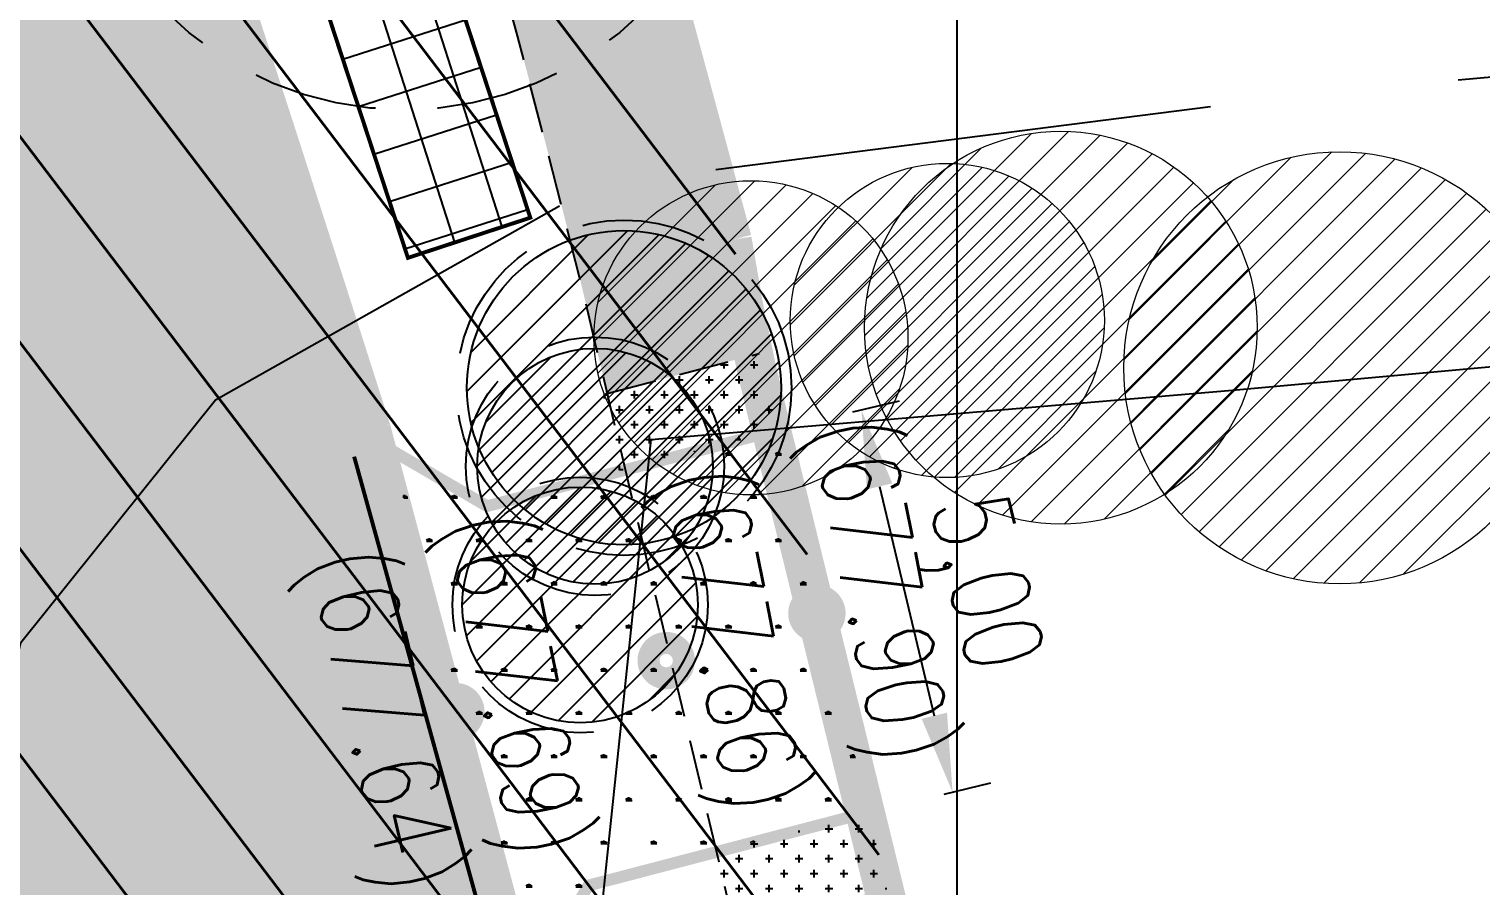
# Model space of a CAD drawing. Extents: x 352140 to 354978, y 6304672 to 6307963.
# Drawn here: x 352288.18 to 352306.67, y 6305855.02 to 6305865.93 of the extents above; entities that cross this region are included whole.
import ezdxf

# ---------------------------------------------------------------- set-up
doc = ezdxf.new("R2010")
doc.units = 0
for name, pattern in [('CENTER', [50.800000000000004, 31.75, -6.35, 6.35, -6.35]), ('CONTINUOS', [0]), ('DASHDOT', [1, 0.5, -0.25, 0, -0.25]), ('DASHED', [19.049999999999997, 12.7, -6.35]), ('HIDDEN', [9.524999999999999, 6.35, -3.175])]:
    doc.linetypes.add(name, pattern=pattern)
doc.layers.get('0').update_dxf_attribs({"linetype": 'CONTINUOUS'})
for name, color, linetype in [('00-S2_ALL AREA APORTANTES', 150, 'CONTINUOUS'), ('00_S2_All ext_Zanja', 150, 'CONTINUOUS'), ('01_Dem Ext_Transl_niv.anillo', 130, 'CONTINUOUS'), ('02_Geo ext_Acotamiento', 7, 'CONTINUOUS'), ('02_Geo ext_Eje', 4, 'CONTINUOUS'), ('03_Pav ext_HCV', 34, 'CONTINUOUS'), ('03_Pav ext_Vereda HC', 42, 'CONTINUOUS'), ('03_Pav proy_Solera Tipo A', 1, 'CONTINUOUS'), ('03_S2_Pav ext_Borde vereda', 7, 'CONTINUOUS'), ('03_S3_Pav ext_Cota', 2, 'CONTINUOUS'), ('1-CAMINO DE TIERRA', 252, 'HIDDEN'), ('1-CERCO', 252, 'CERCO_LINE'), ('1-coordenadas', 8, 'CONTINUOUS')]:
    doc.layers.add(name, color=color, linetype=linetype)
doc.layers.add('0_ASD_LINEA OFICIAL', color=253, linetype='DASHDOT', lineweight=20)
doc.layers.add('0_ASD_TOPOGRAFIA_ELEMENTOS', color=7, linetype='CONTINUOS', lineweight=5, true_color=0xbdbdbd)
doc.styles.add('JPG_2MM', font='simplex.shx', dxfattribs={"height": 1})
doc.styles.add('ROMANS', font='romans.shx', dxfattribs={"width": 0.75})
doc.linetypes.add('CERCO_LINE', pattern='A,0.5,-0.2,[" X ",Standard,S=0.1,R=0,X=-0.1,Y=-0.05],-0.25', length=0.95)
doc.dimstyles.new('Principal', dxfattribs={"dimscale": 0, "dimtxt": 2, "dimasz": 2, "dimexe": 1, "dimexo": 1, "dimtad": 1, "dimrnd": 0.05, "dimzin": 1, "dimtxsty": 'ROMANS', "dimcen": 2.5, "dimclrt": 2, "dimaunit": 2, "dimadec": 0, "dimazin": 0, "dimtfac": 1, "dimtmove": 0, "dimatfit": 3, "dimfxl": 1, "dimfxlon": 1, "dimarcsym": 0})
pattern_1 = [(127.2451660467093, (0, 0), (-1.263734244477452, -0.9607975902004564), [])]
pattern_2 = [(359.9999999994121, (0, 0), (0.3175000000056422, 0.5499261309017425), [0.079375, -0.555625]), (90, (0.0396875, -4.071855352894005e-13), (-0.3174999999943578, 0.5499261309082575), [0.0396875, -1.06016476181]), (90, (0.049609375, -5.089819191117507e-13), (-0.3174999999943578, 0.5499261309082575), [0.03175, -1.06810226181]), (90, (0.029765625, -3.053891514670504e-13), (-0.3174999999943578, 0.5499261309082575), [0.03175, -1.06810226181]), (59.99999999941215, (0.05953125000000001, -6.107783029341008e-13), (-0.3174999995629745, 0.5499261311573168), [0.0254, -0.6096]), (119.9999999994121, (0.01984375, -2.035927676447003e-13), (-0.6349999995686166, 2.555744082988348e-10), [0.0254, -0.6095999999999999])]
pattern_3 = [(0, (0, 0), (0.15875, 0.3175), [0, -0.3175])]

# ---------------------------------------------------------------- blocks, each defined once
blk = doc.blocks.new('COORDENADAS')
at = {"layer": '1-coordenadas'}
blk.add_line((120, -900.625), (120, -0.625), dxfattribs=at)
blk = doc.blocks.new('*D1180')
at = {"layer": '02_Geo ext_Acotamiento', "color": 0, "lineweight": -2, "transparency": 16777216}
for p, q in [((352298.6712883925, 6305861.05778446), (352299.2646287058, 6305861.199372852)), ((352299.0103963045, 6305860.110627756), (352299.7070166315, 6305857.191370621)), ((352299.8321329551, 6305856.19314925), (352300.4254732684, 6305856.334737642))]:
    blk.add_line(p, q, dxfattribs=at)
at = {"layer": '02_Geo ext_Acotamiento', "color": 0, "transparency": 16777216}
for points in [[(352299.1725111443, 6305860.149313108), (352298.8482814648, 6305860.071942402), (352298.7782841867, 6305861.083316794)], [(352299.8691314713, 6305857.230055974), (352299.5449017917, 6305857.152685268), (352299.9391287493, 6305856.218681583)]]:
    blk.add_solid(points, dxfattribs=at)
at = {"layer": '02_Geo ext_Acotamiento', "color": 2, "transparency": 16777216, "insert": (352300.2416533621, 6305858.8616962), "char_height": 1, "attachment_point": 5, "rotation": 283.42145290846963, "style": 'ROMANS'}
blk.add_mtext('5,00', dxfattribs=at)
blk = doc.blocks.new('A$C27410629')
at = {"true_color": 0x136734, "transparency": 33554559}
h = blk.add_hatch(dxfattribs=at)
h.set_pattern_fill('ANSI31', color=116, scale=0.5)
h.set_pattern_definition([(45, (-8759.562515186517, -519.1035735587502), (-1.122532015133644, 1.122532015133644), [])])
h.paths.add_polyline_path([(137.5068959888558, 1252.464406617455, 0.1176268807227723), (109.8147584422568, 1254.193915082657, 0.06692451075002814), (94.44469839795602, 1249.334472017372, 0.3153492887079504), (64.30173641118381, 1196.270282113329, 0.02268268711599586), (65.7292635223912, 1185.310127003227), (112.3603922077091, 1218.953454515778), (153.4782689701005, 1161.962272479494), (172.1053089193083, 1139.480769404351), (187.9579650288579, 1141.807885415954), (193.565073162812, 1120.465553675225), (224.197974734232, 1050.129297271156), (250.6203797236194, 989.4787086543838), (268.1526288855184, 972.7353945672494, 7.254700715645028e-06), (291.4898137452492, 983.2987389690225), (238.1945199318034, 1105.633967029937), (205.2934048173047, 1181.112163638985), (177.0531538182076, 1197.651557407602)])
at = {"layer": '0_ASD_LINEA OFICIAL', "ltscale": 8}
for points in [[(76.7953272922519, 1069.871826448478, 0.5, 0.5, 0.008260282951669902), (73.75120944769878, 1083.84613889671, 0.5, 0.5, 0.02844360343618716), (70.02322302448738, 1095.123899362329, 0.5, 0.5, -0.01256414860962356), (61.85169162339338, 1118.103795091622, 0.5, 0.5, -4.818861119802034e-05), (57.16621416757698, 1131.528602737148, 0.5, 0.5, -0.0136636635266434), (47.35306737102655, 1157.144811785064, 0.5, 0.5, -0.05826520656828901), (39.5238239384571, 1192.667044975913, 0.5, 0.5, 0), (39.52382393476162, 1192.667044975795, 0.5, 0.5, -0.003961724196727663), (39.30971049536311, 1195.102375908729, 0.5, 0.5, -0.2741006311764708), (74.41974673312143, 1266.696226243977, 0.5, 0.5, 0), (74.41974673312143, 1266.696226243977, 0.5, 0.5, -0.1176347053763299), (110.9320621097566, 1279.578054116107, 0.5, 0.5, -0.1054479127376658), (145.7934265161566, 1276.066786170079, 0.5, 0.5, -0.04227284655680764), (159.0130519136401, 1270.583866395673, 0.5, 0.5, 0), (184.10035183937, 1256.740404939204, 0.5, 0.5, 0.01893733475849715), (195.808663727601, 1250.818771916636, 0.5, 0.5, -0.01147472138864261), (213.8720052116551, 1241.444718308924, 0.5, 0.5, 0.04962077657042385), (224.067825478156, 1237.140783889462, 0.5, 0.5, 0), (224.0678254780942, 1237.140783889882, 0.5, 0.5, 0), (224.0678254781378, 1237.140783889459, 0.5, 0.5, 0.08893158875618948), (244.7299903754392, 1234.105212128939, 0.5, 0.5, 0.01937286437110759), (253.1142150382038, 1234.676184867732, 0.5, 0.5, 0.02338769991160948), (286.0191263138258, 1240.57846385429, 0.5, 0.5, 0.02981475030709136), (329.8275544899516, 1253.395882122717, 0.5, 0.5, 0.005373472105566591)], [(105.3969465088849, 1035.562361611197, 0.5, 0.5, 0.02907839639481551), (96.49739032833118, 1087.586790840495, 0.5, 0.5, 0), (93.67239595213323, 1099.099954622301, 0.5, 0.5, -0.02489181545741437), (93.1686848455247, 1101.536063994684, 0.5, 0.5, 0.02800017550214639), (85.58360530758229, 1125.976145468789, 0.5, 0.5, 0), (80.53034666677559, 1140.452970316577, 0.5, 0.5, -0.01403462392197003), (70.93430501161492, 1165.446933883542, 0.5, 0.5, -0.04113116294258884), (65.72926351752159, 1185.310126999917, 0.5, 0.5, -0.02268268711599493), (64.30173641118381, 1196.270282113328, 0.5, 0.5, -0.3153492887079679), (94.44469839795784, 1249.334472017374, 0.5, 0.5, -0.06692451075014695), (109.8147584422877, 1254.193915082663, 0.5, 0.5, -0.1176268807226383), (137.5068959888558, 1252.464406617455, 0.5, 0.5, -0.04427558294686633), (147.2508640152264, 1248.520743937503, 0.5, 0.5, 0), (172.0219517330806, 1234.851772024538, 0.5, 0.5, 0.01750675280627598), (184.8220180485951, 1228.362281347178, 0.5, 0.5, -0.01158997276834812), (202.0240396122099, 1219.429553328131, 0.5, 0.5, 0.08945083964984361), (234.6303973079339, 1209.248334625051, 0.5, 0.5, 0.02074857105791634), (245.5796070346114, 1209.119370963424, 0.5, 0.5, 0.0292650525021234), (260.9574949201233, 1210.479643781589, 0.5, 0.5, 0.01455169345075628), (283.5421609954101, 1214.484549576147, 0.5, 0.5, 0.03211360147220694), (329.8150799274445, 1226.935406510711, 0.5, 0.5, 0.007917335729782708)]]:
    blk.add_lwpolyline(points, format="xyseb", dxfattribs=at)

msp = doc.modelspace()

# ---------------------------------------------------------------- hatches: boundary and pattern name
at = {"layer": '00-S2_ALL AREA APORTANTES', "linetype": 'DASHED', "lineweight": 40, "ltscale": 0.25}
h = msp.add_hatch(dxfattribs=at)
h.set_pattern_fill('ANSI31', color=150, scale=0.5, angle=82.24516604670926)
h.set_pattern_definition(pattern_1)
h.paths.add_polyline_path([(352289.5467381984, 6305887.6883738), (352287.231017382, 6305894.322566015), (352275.4293273319, 6305890.20308644), (352277.7890766763, 6305883.442759109, -0.006737797126807106), (352285.933185844, 6305859.07154804), (352287.2692446586, 6305854.094689111), (352298.4629111741, 6305857.670214904), (352297.1318183495, 6305863.24829248, 0.02800020001931474)])
h = msp.add_hatch(dxfattribs=at)
h.set_pattern_fill('ANSI31', color=150, scale=0.5, angle=82.24516604670926)
h.set_pattern_definition(pattern_1)
h.paths.add_polyline_path([(352300.4605238149, 6305849.299019394), (352298.4629111741, 6305857.670214904), (352287.2692446586, 6305854.094689111), (352289.2810960021, 6305846.600482859, -0.01709221529906267), (352295.0884123106, 6305816.907855188), (352306.3807942825, 6305819.117799884, 0.01693529465942376)])
at = {"layer": '00_S2_All ext_Zanja'}
h = msp.add_hatch(dxfattribs=at)
h.set_pattern_fill('ANSI37', color=256, scale=0.2, angle=-117.2427793205547)
h.set_pattern_definition([(287.757220679445, (352283.662496302, 6305892.159665971), (0.6047469310102295, 0.1936650444290574), []), (17.75722067944522, (352283.662496302, 6305892.159665971), (-0.1936650444290573, 0.6047469310102295), [])])
h.paths.add_polyline_path([(352294.5617321421, 6305863.530556956), (352293.0033950685, 6305863.019493783), (352286.2723191388, 6305883.543933285), (352287.8306562123, 6305884.054996453)])
at = {"layer": '01_Dem Ext_Transl_niv.anillo'}
h = msp.add_hatch(dxfattribs=at)
h.set_pattern_fill('ANSI31', color=256, scale=0.1)
h.set_pattern_definition([(45, (345992.9803788742, 6304121.613910072), (-0.2245064030267289, 0.2245064030267289), [])])
edge = h.paths.add_edge_path()
edge.add_arc((352295.7545962151, 6305861.366086386), 2, 0, 360)
h = msp.add_hatch(dxfattribs=at)
h.set_pattern_fill('ANSI31', color=256, scale=0.1)
h.set_pattern_definition([(45, (345992.6112256701, 6304120.614859671), (-0.2245064030267289, 0.2245064030267289), [])])
edge = h.paths.add_edge_path()
edge.add_arc((352295.3854430109, 6305860.367035985), 1.5, 0, 360)
h = msp.add_hatch(dxfattribs=at)
h.set_pattern_fill('ANSI31', color=256, scale=0.1)
h.set_pattern_definition([(45, (345992.4214141924, 6304118.849681832), (-0.2245064030267289, 0.2245064030267289), [])])
edge = h.paths.add_edge_path()
edge.add_arc((352295.1956315332, 6305858.601858146), 1.5, 0, 360)
at = {"layer": '03_Pav ext_HCV'}
h = msp.add_hatch(dxfattribs=at)
h.set_pattern_fill('SWAMP', color=256, scale=0.025, angle=-5.87842838446813e-10, style=0)
h.set_pattern_definition(pattern_2)
edge = h.paths.add_edge_path()
edge.add_arc((352255.6514188262, 6305960.768561013), 0.599999999815614, 191.9514691496421, 355.64546403772914, ccw=False)
edge.add_arc((352299.0099265395, 6305969.946318371), 44.91919923955465, 191.6658296358077, 191.9514692419105, ccw=False)
edge.add_line((352255.0185973321, 6305960.863509616), (352248.081969223, 6305960.934174656))
edge.add_arc((352299.0099402692, 6305969.946321257), 51.71921326964939, 188.0125546043461, 190.0350986097179, ccw=False)
edge.add_line((352247.7956332604, 6305962.737175757), (352247.5933790787, 6305962.739245436))
edge.add_arc((352299.0099400224, 6305969.946321218), 51.91921301986801, 187.9791811746272, 192.0602721956314)
edge.add_arc((352199.3402524834, 6305948.651266193), 50.00000000039631, 5.603786495054521, 12.060272197908205, ccw=False)
edge.add_arc((352392.3306048812, 6305968.564464315), 144.0158244128988, 185.9908039763554, 195.0562448022858)
edge.add_arc((352250.3616441584, 6305930.374585824), 2.999999999990829, -16.830452786371893, 15.056244805261883, ccw=False)
edge.add_line((352253.2331413829, 6305929.505964106), (352252.1730538667, 6305926.001517582))
edge.add_arc((352255.0445510914, 6305925.132895864), 3.000000000078503, 163.1695472165251, 198.1695471278938)
edge.add_line((352252.1941373186, 6305924.197405979), (352253.6743436066, 6305919.687255245))
edge.add_arc((352724.8274718164, 6306085.563654833), 499.5000001621212, 199.395368407941, 202.5348664857197)
edge.add_line((352263.4660523044, 6305894.132490316), (352270.4835561002, 6305874.028396281))
edge.add_line((352270.4835561002, 6305874.028396281), (352273.2707851611, 6305865.934655451))
edge.add_arc((352276.1073052185, 6305866.911463493), 2.999999997625722, 199.0020922092213, 234.0030550664058)
edge.add_line((352274.3440788782, 6305864.484318491), (352276.8060087542, 6305862.695759085))
edge.add_arc((352275.0427147998, 6305860.268663202), 2.999999998861598, 17.976358873421987, 54.00145895205287, ccw=False)
edge.add_arc((351377.62995625, 6305569.090905882), 946.4692075335428, 17.705959740508376, 17.976358882171894, ccw=False)
edge.add_arc((357281.0140933145, 6307189.909914849), 5176.320896709785, 194.9225132431592, 195.0618194246107)
edge.add_arc((351852.5182094521, 6305745.765267482), 441.2561193208333, 9.340975593544385, 12.967921437104394, ccw=False)
edge.add_line((352287.9232248081, 6305817.385344562), (352288.2932955506, 6305814.23131831))
edge.add_line((352288.2932955505, 6305814.23131831), (352288.556189446, 6305811.159070406))
edge.add_line((352288.556189446, 6305811.159070406), (352288.6828133637, 6305808.103275038))
edge.add_line((352288.6828133636, 6305808.103275038), (352288.6807285153, 6305805.12398981))
edge.add_line((352288.6807285153, 6305805.12398981), (352288.6092793708, 6305802.155500177))
edge.add_line((352288.6092793709, 6305802.155500177), (352288.5385588186, 6305799.226877157))
edge.add_line((352288.5385588185, 6305799.226877157), (352288.5361089172, 6305796.285459767))
edge.add_line((352288.5361089172, 6305796.285459767), (352288.6606066756, 6305793.322802561))
edge.add_line((352288.6606066757, 6305793.322802561), (352288.9776214956, 6305790.356590182))
edge.add_line((352288.9776214956, 6305790.356590182), (352289.2667194252, 6305787.391679982))
edge.add_arc((351857.8604374729, 6305746.823325542), 433.3095561949214, 3.2255215721556283, 5.372151809320712, ccw=False)
edge.add_line((352290.4835447785, 6305771.204025184), (352291.5073636008, 6305753.03225037))
edge.add_line((352291.5073636008, 6305753.03225037), (352291.7070469219, 6305753.04350076))
edge.add_line((352291.7070469219, 6305753.04350076), (352291.6057934174, 6305754.84065065))
edge.add_line((352291.6057934174, 6305754.84065065), (352297.8958611807, 6305755.195040347))
edge.add_line((352297.8958611807, 6305755.195040347), (352296.9732527153, 6305771.569662839))
edge.add_arc((351858.011277849, 6305746.838039265), 439.658126938678, 3.224701051998732, 6.060573711160266)
edge.add_arc((352297.2009027639, 6305793.468227534), 1.999999999945699, 6.0606032980845725, 186.0606032980846, ccw=False)
edge.add_arc((351858.0066100705, 6305746.837588159), 443.6628162556967, 3.2174491819467903, 6.060568264745598, ccw=False)
edge.add_line((352300.970088474, 6305771.738418037), (352301.889529958, 6305755.420048267))
edge.add_line((352301.889529958, 6305755.420048267), (352309.1779688022, 6305755.830687346))
edge.add_line((352309.1779688022, 6305755.830687346), (352309.2792270561, 6305754.033537723))
edge.add_line((352309.2792270561, 6305754.033537723), (352309.4789103771, 6305754.044788113))
edge.add_line((352309.4789103771, 6305754.044788113), (352308.4582130164, 6305772.160307639))
edge.add_arc((351858.026905306, 6305746.839206588), 451.1424621161254, 3.217509190957019, 7.539579774229185)
edge.add_line((352305.2689961692, 6305806.03408208), (352304.7455512949, 6305808.988031756))
edge.add_line((352304.7455512949, 6305808.988031756), (352304.1808837735, 6305811.933175369))
edge.add_line((352304.1808837735, 6305811.933175369), (352303.5401878046, 6305814.857373458))
edge.add_line((352303.5401878046, 6305814.857373458), (352302.8274122161, 6305817.755858347))
edge.add_line((352302.8274122161, 6305817.755858347), (352302.075551627, 6305820.640550791))
edge.add_line((352302.075551627, 6305820.640550791), (352301.3220615624, 6305823.531676728))
edge.add_line((352301.3220615624, 6305823.531676728), (352300.6043908857, 6305826.44999525))
edge.add_line((352300.6043908857, 6305826.44999525), (352299.9559355062, 6305829.407400539))
edge.add_line((352299.9559355062, 6305829.407400539), (352299.3837902197, 6305832.388950938))
edge.add_line((352299.3837902198, 6305832.388950938), (352298.8768079829, 6305835.332522813))
edge.add_arc((351856.2238069345, 6305746.557349243), 451.4672864997702, 11.3403685631499, 13.00836214571421)
edge.add_arc((357281.0141064764, 6307189.90991859), 5162.32091039141, 194.9999834352568, 195.0646242227706, ccw=False)
edge.add_arc((357281.0140933443, 6307189.909914741), 5162.320896710597, 194.9187546239438, 194.9999834317184, ccw=False)
edge.add_arc((351377.6299613106, 6305569.090907512), 960.4692022168862, 17.68558151632977, 18.02844618382028)
edge.add_line((352290.9429864215, 6305866.345691443), (352286.5571026578, 6305879.564286219))
edge.add_line((352286.5571026577, 6305879.564286219), (352285.089030816, 6305883.770091476))
edge.add_arc((352287.921436428, 6305884.758766574), 3.00000000000159, 164.2426501821883, 199.2419723032852, ccw=False)
edge.add_line((352285.0341752024, 6305885.573458304), (352285.9408526945, 6305888.786570912))
edge.add_arc((352283.0535914148, 6305889.60126246), 3.000000002455213, 344.2426538189762, 379.2411689964759)
edge.add_line((352285.8860108904, 6305890.589897847), (352282.1573449449, 6305901.27196557))
edge.add_arc((352724.8274525011, 6306085.563652018), 479.4999998099783, 199.395368406686, 202.6028577441358, ccw=False)
edge.add_arc((352393.2912200603, 6305968.810549641), 128.006675327017, 193.016727209686, 199.3823276590643, ccw=False)
edge.add_line((352268.5737594662, 6305939.97890121), (352268.0511918454, 6305942.428266004))
edge.add_arc((352265.117222249, 6305941.802308811), 2.999999999947059, 12.04339099301802, 47.04339098477581)
edge.add_line((352267.161555146, 6305943.99791875), (352264.8998369973, 6305946.103817322))
edge.add_arc((352266.9387829881, 6305948.304430703), 3.000000000202452, 189.0152663069359, 227.1838055316551, ccw=False)
edge.add_arc((352397.7490099663, 6305969.233422893), 135.4739126586583, 186.6172443952364, 189.0883468522246, ccw=False)
edge.add_arc((352283.0444826448, 6305955.925683667), 19.99999999932083, 179.0500227967767, 186.6144373405826, ccw=False)
edge.add_arc((352329.3286668209, 6305955.158210921), 66.29054675840784, 173.5738066357326, 179.0500227988331, ccw=False)
edge.add_line((352263.4546331051, 6305962.577663161), (352263.2536023675, 6305962.579711155))
edge.add_arc((352329.3286647912, 6305955.158211122), 66.49054471909311, 173.5914414723838, 175.1486086872951)
edge.add_line((352263.076328847, 6305960.781423635), (352256.2565885358, 6305960.850897912))
edge.add_arc((352287.8820255478, 6305959.080068656), 31.67497596615481, 176.7951366368892, 177.026829017293)
h = msp.add_hatch(dxfattribs=at)
h.set_pattern_fill('SWAMP', color=150, scale=0.025, angle=-5.87842838446813e-10, style=0)
h.set_pattern_definition(pattern_2)
h.paths.add_polyline_path([(352297.7093162675, 6305860.828229711), (352295.7014146195, 6305860.301885744), (352296.8930722115, 6305855.445327748), (352298.87016083, 6305855.963594501)])
edge = h.paths.add_edge_path()
edge.add_line((352295.7014146195, 6305860.301885744), (352294.0112264656, 6305859.858826025))
edge.add_line((352294.0112264656, 6305859.858826025), (352292.7891943346, 6305860.572273232))
edge.add_arc((354503.7768430535, 6306446.761965094), 2287.375075852841, 194.8489574093516, 195.0244125428547)
edge.add_line((352294.5946292574, 6305853.804391671), (352295.3035193866, 6305855.033644129))
edge.add_line((352295.3035193866, 6305855.033644129), (352296.8930722115, 6305855.445327748))
edge.add_line((352296.8930722115, 6305855.445327748), (352295.7014146195, 6305860.301885744))
at = {"layer": '03_Pav ext_Vereda HC'}
h = msp.add_hatch(dxfattribs=at)
h.set_pattern_fill('DOTS', color=256, scale=0.2, style=0)
h.set_pattern_definition(pattern_3)
h.paths.add_polyline_path([(352245.1216007715, 6305966.76463357, -0.2964703205968859), (352293.7797452058, 6306034.07395839, -0.01723014785189112), (352299.1708794312, 6306035.970828445), (352298.6173009273, 6306037.898180557, 0.01746017053733891), (352293.034131333, 6306035.929969454, 0.3317039233778294), (352243.2728629675, 6305956.814607169, 0.0258747299126971), (352245.2972159379, 6305941.43279373), (352247.2497048021, 6305941.873315169, -0.02574176031498759), (352245.2666067368, 6305956.972676086, -0.01902970473064695), (352245.0286123421, 6305962.76537331), (352247.1838539973, 6305962.743417364), (352247.0992895659, 6305963.420647291, -0.0159708630291212), (352246.7885979969, 6305966.747651482)])
h.paths.add_polyline_path([(352253.202718854, 6305919.521212802, -0.02729507120653021), (352248.6794498394, 6305935.021355581), (352246.7287635027, 6305934.579765432, 0.0273175393884115), (352251.3162198428, 6305918.857043033, 0.01366366352325792), (352261.1293666402, 6305893.240833984), (352268.1121753161, 6305873.236136256, 0.0174149292547119), (352273.9824393388, 6305856.846020706, -0.04065829881598112), (352278.5406824907, 6305841.981882771, -0.002815204870514257), (352279.5853923202, 6305837.240456396), (352281.5467707088, 6305837.63258653, 0.002827696168354524), (352280.4927458571, 6305842.41718357, 0.04061447099041689), (352275.8445983889, 6305857.575730287, -0.01745248582009506), (352270.0092754966, 6305873.869957016), (352262.9987199025, 6305893.954145496, -0.01369231240421081)])
h = msp.add_hatch(dxfattribs=at)
h.set_pattern_fill('DOTS', color=256, scale=0.2)
h.set_pattern_definition(pattern_3)
h.paths.add_polyline_path([(352308.8709641562, 6305801.474383838), (352306.8887746775, 6305801.206663442, -0.002312392251556453), (352307.3724514893, 6305797.052479996, -0.001501694242949042), (352307.6659697033, 6305794.352379392), (352309.6563880978, 6305794.548428529, 0.001509508916771299), (352309.360080003, 6305797.274590085, 0.002327494198401362)])
h.paths.add_polyline_path([(352289.5467381984, 6305887.6883738), (352284.4934801523, 6305902.165198877, -0.002235854084810781), (352282.8709058415, 6305906.110564322), (352281.0077352589, 6305905.383027479, 0.002219114618251176), (352282.6245770475, 6305901.450597731), (352287.6654299748, 6305887.009311456, -0.02801163819968891), (352295.1889280496, 6305862.773642969), (352295.5420393753, 6305861.293894651), (352297.4771473549, 6305861.801156754), (352297.1318183495, 6305863.24829248, 0.02800020001931309)])
h.paths.add_polyline_path([(352300.4605238149, 6305849.299019394), (352299.1023297425, 6305854.990667459), (352297.1672217632, 6305854.483405355), (352298.5135927869, 6305848.841302959, -0.02288744813647289), (352305.9932355928, 6305808.149702447), (352307.9753026139, 6305808.416958992, 0.02289333085315938)])
h.paths.add_polyline_path([(352310.3380922634, 6305787.581625375), (352308.3476541904, 6305787.38557384, -0.008378830987155333), (352309.4534412991, 6305772.272809466), (352310.4772600282, 6305754.101036287), (352309.8799348922, 6305754.067382297), (352310.1032369318, 6305750.073619771), (352310.7022868952, 6305750.107370939), (352312.1182583502, 6305724.975273479), (352314.1054017508, 6305725.087231438), (352312.6901566711, 6305750.378627263), (352311.4502745105, 6305772.38531336, 0.008388061891574808)])
h = msp.add_hatch(dxfattribs=at)
h.set_pattern_fill('CROSS', color=0, scale=0.03, style=0)
h.set_pattern_definition([(0, (0, 0), (0.1905, 0.1905), [0.09524999999999999, -0.28575]), (90, (0.04762499999999999, -0.04762499999999999), (-0.1905, 0.1905), [0.09524999999999999, -0.28575])])
h.paths.add_polyline_path([(352297.7093162675, 6305860.828229711), (352297.4771473549, 6305861.801156754), (352295.4961101919, 6305861.281854943), (352295.6843953703, 6305860.371247087), (352295.7014146195, 6305860.301885744)])
h.paths.add_polyline_path([(352299.1023297425, 6305854.990667459), (352298.87016083, 6305855.963594501), (352296.8928051844, 6305855.446416006), (352297.1314037299, 6305854.474016148)])
at = {"layer": '0_ASD_TOPOGRAFIA_ELEMENTOS'}
h = msp.add_hatch(dxfattribs=at)
h.set_pattern_fill('ANSI31', color=256, scale=0.1)
h.set_pattern_definition([(45, (345998.5445292926, 6304122.379041082), (-0.2245064030267289, 0.2245064030267289), [])])
edge = h.paths.add_edge_path()
edge.add_arc((352301.3187466334, 6305862.131217396), 2.5, 0, 360)
h = msp.add_hatch(dxfattribs=at)
h.set_pattern_fill('ANSI31', color=256, scale=0.1)
h.set_pattern_definition([(45, (346002.0952642972, 6304121.867716074), (-0.2245064030267289, 0.2245064030267289), [])])
edge = h.paths.add_edge_path()
edge.add_arc((352304.8694816381, 6305861.619892388), 2.75, 0, 360)
h = msp.add_hatch(dxfattribs=at)
h.set_pattern_fill('ANSI31', color=256, scale=0.1)
h.set_pattern_definition([(45, (345997.0985254939, 6304122.470167065), (-0.2245064030267289, 0.2245064030267289), [])])
edge = h.paths.add_edge_path()
edge.add_arc((352299.8727428347, 6305862.222343379), 2, 0, 360)
h = msp.add_hatch(dxfattribs=at)
h.set_pattern_fill('ANSI31', color=256, scale=0.1)
h.set_pattern_definition([(45, (345994.5973441526, 6304122.248865602), (-0.2245064030267289, 0.2245064030267289), [])])
edge = h.paths.add_edge_path()
edge.add_arc((352297.3715614935, 6305862.001041915), 2, 0, 360)

# ---------------------------------------------------------------- linework, layer by layer
at = {"layer": '00_S2_All ext_Zanja', "linetype": 'DASHED', "ltscale": 0.05, "const_width": 0.04999999999999998, "elevation": -20.79482418438204}
msp.add_lwpolyline([(352294.5617321421, 6305863.530556956), (352293.0033950685, 6305863.019493783), (352286.2723191388, 6305883.543933285), (352287.8306562123, 6305884.054996453)], close=True, dxfattribs=at)
at = {"layer": '01_Dem Ext_Transl_niv.anillo', "color": 252, "linetype": 'DASHED', "flags": 128}
msp.add_lwpolyline([(352294.139, 6305841.012), (352291.488, 6305840.645), (352287.532, 6305842.915), (352286.425, 6305846.895), (352286.78, 6305852.683999999), (352288.072, 6305858.123), (352290.551, 6305861.211), (352295.409, 6305863.951), (352296.9238861156, 6305864.144265736)], dxfattribs=at)
at = {"layer": '01_Dem Ext_Transl_niv.anillo', "color": 130, "linetype": 'CERCO_LINE', "ltscale": 6, "flags": 128}
msp.add_lwpolyline([(352295.948, 6305790.249), (352295.002, 6305805.807), (352294.487, 6305819.103999999), (352294.18, 6305829.727999999), (352293.959, 6305837.256), (352294.139, 6305841.012), (352294.731, 6305847.289), (352295.463, 6305854.647999999), (352296.099, 6305860.706), (352297.0927033827, 6305860.790250807)], dxfattribs=at)
at = {"layer": '01_Dem Ext_Transl_niv.anillo', "linetype": 'HIDDEN', "ltscale": 0.25}
for centre, radius in [((352292.957570432, 6305869.217975958), 4.3138032256792), ((352295.7545962151, 6305861.366086386), 2.133853820385411), ((352295.3854430109, 6305860.367035985), 1.644557214051019), ((352295.1956315332, 6305858.601858146), 1.626609535655007)]:
    msp.add_circle(centre, radius, dxfattribs=at)
at = {"layer": '01_Dem Ext_Transl_niv.anillo'}
for centre, radius in [((352295.7545962151, 6305861.366086386), 2), ((352295.3854430109, 6305860.367035985), 1.5), ((352295.1956315332, 6305858.601858146), 1.5)]:
    msp.add_circle(centre, radius, dxfattribs=at)
at = {"layer": '02_Geo ext_Eje', "linetype": 'CENTER', "ltscale": 0.1, "const_width": 0.3, "flags": 128}
msp.add_lwpolyline([(352349.7941651538, 6305360.986179136), (352333.730647102, 6305385.38433976), (352322.6458402493, 6305532.966928915), (352325.4724959098, 6305533.689154229), (352324.9782857499, 6305541.216464717, -0.0430730453013547), (352325.4043864983, 6305548.019489972), (352326.0198571174, 6305553.01487301, 0.05674665632110694), (352326.2788606426, 6305558.677124443, 0.05308272784427227), (352322.9614058803, 6305581.537460914, -0.01173297564317641), (352321.9004653953, 6305586.060311737, -0.03774260609729224), (352321.6830361507, 6305587.704308246), (352320.6277056487, 6305606.515025469), (352318.8943534349, 6305637.411035581), (352316.7892697772, 6305667.786964302, -0.01839968131736236), (352316.3436445606, 6305681.538049384, 0.0170041331631064), (352316.1500777049, 6305688.998236747), (352315.31378516, 6305703.522596605), (352312.6918374834, 6305750.37859157), (352311.4519553233, 6305772.385277696, 0.01375160255981204), (352309.3617608073, 6305797.274554484, 0.02907839639481551), (352300.4622046267, 6305849.298983713), (352297.6372102505, 6305860.812147494, -0.02489181545741437), (352297.1334991439, 6305863.248256867, 0.02800017550214639), (352289.5484196059, 6305887.688338341), (352284.4951609651, 6305902.165163189, -0.01403462392197003), (352274.89911931, 6305927.159126756, -0.04113116294258884), (352269.6940778159, 6305947.022319873, -0.02268268711599493), (352268.2665507096, 6305957.982474986, -0.3153492887079679), (352298.4095126963, 6306011.04666489, -0.06692451075014695), (352313.7795727407, 6306015.906107956, -0.1176268807226383), (352341.4717102872, 6306014.17659949, -0.04427558294686633), (352351.2156783136, 6306010.23293681), (352375.9867660315, 6305996.563964897, 0.01750675280627598), (352388.786832347, 6305990.07447422, -0.01158997276834812), (352405.9888539106, 6305981.141746201, 0.08945083964984361), (352438.5952116063, 6305970.960527497, 0.02074857105791634), (352449.544421333, 6305970.831563836, 0.0292650525021234), (352464.9223092185, 6305972.191836654, 0.01455169345075628), (352487.5069752938, 6305976.196742449, 0.03211360147220694), (352533.7798942258, 6305988.647599383, 0.007917335729782708), (352545.8890500274, 6305992.906879501, -0.04034445951146756), (352609.0597757554, 6306011.041688719), (352610.0312597433, 6306011.236337244), (352708.3522053605, 6306025.119196359)], format="xyb", dxfattribs=at)
at = {"layer": '03_Pav proy_Solera Tipo A', "linetype": 'CONTINUOS', "ltscale": 0.1}
msp.add_lwpolyline([(352298.876807983, 6305835.332522813, 0.15, 0.15, 0.007278123485410577), (352296.1051893558, 6305848.179591782, 0.15, 0.15, -0.0002820486507788759), (352294.5946292566, 6305853.80439167, 0.15, 0.15, -0.0003544275506248119), (352292.7054306453, 6305860.875029474, 0.15, 0.15, 0.001496030450206994), (352290.9429864216, 6305866.345691443, 0.15, 0.15, 0), (352286.5571026579, 6305879.564286219, 0.15, 0.15, 0), (352285.0890308161, 6305883.770091476, 0.15, 0.15, -0.1539116931868715), (352285.0341752024, 6305885.573458304, 0.15, 0.15, 0), (352285.9408526946, 6305888.786570912, 0.15, 0.15, 0.1539080888245681), (352285.8860108904, 6305890.589897847, 0.15, 0.15, 0), (352282.1573449449, 6305901.27196557, 0.15, 0.15, -0.01399622623508257), (352272.5393147324, 6305926.328950237, 0.15, 0.15, -0.02778231636124707), (352268.5737594662, 6305939.97890121, 0.15, 0.15, 0), (352268.0511918454, 6305942.428266004, 0.15, 0.15, 0.1539147210204066), (352267.1615551461, 6305943.99791875, 0.15, 0.15, 0), (352264.8998369974, 6305946.103817322, 0.15, 0.15, -0.1680986869043213), (352263.9758431159, 6305947.834337823, 0.15, 0.15, -0.01078263635995205), (352263.1776071996, 6305953.621934546, 0.15, 0.15, -0.03301797568766233), (352263.0472316229, 6305956.257273074, 0.15, 0.15, -0.02389904918769203), (352263.4546331051, 6305962.577663161, 0, 0, 0)], format="xyseb", dxfattribs=at)
at = {"layer": '03_Pav proy_Solera Tipo A', "linetype": 'CONTINUOS', "ltscale": 0.1, "const_width": 0.15}
for points in [[(352292.7855343863, 6305860.574409984), (352294.0112264656, 6305859.858826025), (352297.723995163, 6305860.832077583)], [(352298.8701608301, 6305855.963594501), (352295.3015453803, 6305855.030221099), (352294.5946292566, 6305853.80439167)]]:
    msp.add_lwpolyline(points, dxfattribs=at)
at = {"layer": '03_Pav proy_Solera Tipo A', "color": 0, "linetype": 'DASHED', "ltscale": 0.05, "const_width": 0.05}
msp.add_lwpolyline([(352292.3182295259, 6305860.488993438), (352294.1859537225, 6305853.742557492)], dxfattribs=at)
at = {"layer": '03_S2_Pav ext_Borde vereda', "linetype": 'DASHED', "ltscale": 0.05}
msp.add_lwpolyline([(352309.4789103773, 6305754.044788112), (352310.4772600282, 6305754.101036287), (352309.4534412991, 6305772.272809466, 0.01375160252333071), (352307.3724514893, 6305797.052479996, 0.02907470225316357), (352298.5135927869, 6305848.841302959), (352295.1889280496, 6305862.773642969, 0.02801163819968925), (352287.6654299748, 6305887.009311456), (352282.6245770475, 6305901.450597731, -0.01400388170869964), (352273.0108519603, 6305926.495241336, -0.063285784862066), (352266.2728023789, 6305957.804273788, -0.02154081616241021), (352266.0299973136, 6305962.551427328), (352263.8567137015, 6305962.573567073)], format="xyb", dxfattribs=at)
msp.add_lwpolyline([(352295.5420393752, 6305861.293894651), (352297.4771473551, 6305861.801156754)], dxfattribs=at)
at = {"layer": '03_S3_Pav ext_Cota', "const_width": 0.4500000000000001}
for points in [[(352298.0898114925, 6305858.565621986, 1), (352298.3326756145, 6305858.423782002, 1)], [(352296.171263224, 6305857.963062478, 1), (352296.414127346, 6305857.821222494, 1)], [(352293.4919010877, 6305857.313340176, 1), (352293.7347652097, 6305857.171500192, 1)]]:
    msp.add_lwpolyline(points, format="xyb", close=True, dxfattribs=at)
at = {"layer": '0_ASD_TOPOGRAFIA_ELEMENTOS'}
for centre, radius in [((352301.3187466334, 6305862.131217396), 2.5), ((352304.8694816381, 6305861.619892388), 2.75), ((352299.8727428347, 6305862.222343379), 2), ((352297.3715614935, 6305862.001041915), 2)]:
    msp.add_circle(centre, radius, dxfattribs=at)
at = {"layer": '1-CAMINO DE TIERRA', "flags": 128}
msp.add_lwpolyline([(352296.9238861154, 6305864.144265736), (352304.768, 6305865.145), (352315.481, 6305866.078), (352328.011, 6305867.412), (352335.936, 6305867.82), (352348.41, 6305868.866), (352357.076, 6305869.844), (352364.976, 6305870.903), (352373.385, 6305872.246), (352380.487, 6305873.832), (352387.798, 6305875.845), (352396.2879999999, 6305878.449), (352405.565, 6305881.292), (352414.503, 6305884.167)], dxfattribs=at)
at = {"layer": '1-CERCO', "ltscale": 6, "flags": 128}
msp.add_lwpolyline([(352297.0927033827, 6305860.790250807), (352303.506, 6305861.334), (352313.3970000001, 6305862.232999999), (352322.404, 6305862.975), (352332.994, 6305863.561000001)], dxfattribs=at)

# ---------------------------------------------------------------- block references
at = {"color": 252, "linetype": 'DASHED'}
msp.add_blockref('COORDENADAS', (352180, 6306200.625), dxfattribs=at)
at = {"layer": '03_S2_Pav ext_Borde vereda', "linetype": 'Continuous'}
msp.add_blockref('A$C27410629', (352203.9623478023, 6304761.713605438), dxfattribs=at)

# ---------------------------------------------------------------- texts
at = {"layer": '03_S3_Pav ext_Cota', "style": 'JPG_2MM', "width": 0.75}
for s, rotation, p in [('(677.90)', 281.167373254303, (352298.1295654381, 6305860.874746387)), ('(677.86)', 281.167373254303, (352296.2373025751, 6305860.249478013)), ('(677.69)', 281.167373254303, (352293.484556386, 6305859.678838194)), ('(677.64)', 283.1336597048132, (352291.7238720773, 6305859.193799952))]:
    msp.add_text(s, height=0.9999999999999994, rotation=rotation, dxfattribs=at).set_placement(p)

# ---------------------------------------------------------------- dimensions: what is measured, and where the dimension line sits
at = {"layer": '02_Geo ext_Acotamiento'}
dim = msp.add_aligned_dim(p1=(352297.7093162675, 6305860.828229711), p2=(352298.87016083, 6305855.963594501), distance=1.0989821800657806, dimstyle='Principal', override={"dimaunit": 0, "dimfxl": 0.22, "dimarcsym": 1}, dxfattribs=at)
dim.commit()
dim.dimension.update_dxf_attribs({"geometry": '*D1180', "text_midpoint": (352300.2416533621, 6305858.8616962)})

doc.saveas('drawing.dxf')
